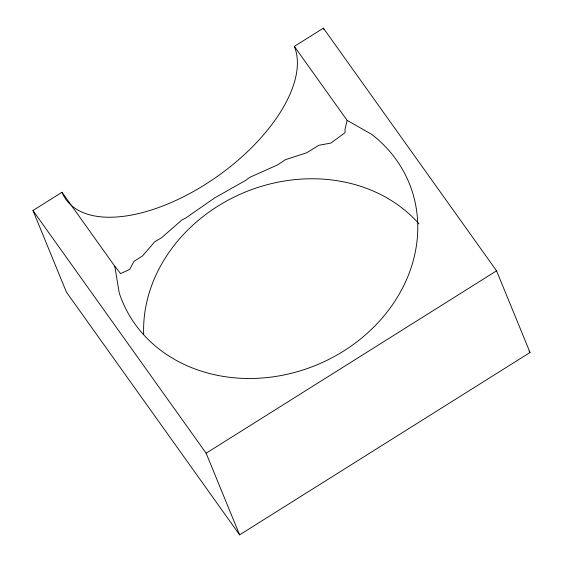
<?xml version="1.0" encoding="UTF-8"?>
<svg xmlns="http://www.w3.org/2000/svg" width="563" height="563" viewBox="0 0 563 563"><rect width="100%" height="100%" fill="white"/><g stroke="black" fill="none" stroke-linecap="round" stroke-linejoin="round"><path stroke-width="0.84" d="M294.336 46.384L347.125 120.362L345.07 128.969L345.049 132.671L330.882 143.072L318.785 145.296L306.905 152.686L285.392 159.709L277.622 164.889L249.691 177.38L245.996 180.202L214.482 198L185.86 217.958L182.039 219.859L161.454 237.839L154.705 241.773L142.615 255.848L133.959 261.359L129.673 269.417L120.623 273.59L114.789 266.257L62 192.279L32.957 210.513L66.448 292.169L239.62 534.85L530.043 352.487L496.552 270.831L323.38 28.15L294.336 46.384A137.879 69.207 -35.5 0 1 204.96 184.657A137.879 69.207 -35.5 0 1 62 192.279M239.62 534.85L206.128 453.201L496.552 270.831M347.125 120.362L371.686 134.353A155.114 133.241 -22.3 0 1 343.55 351.094A155.114 133.241 -22.3 0 1 119.215 292.887L114.789 266.257M529.023 351.052L530.043 352.487M32.957 210.513L206.128 453.201M323.38 28.15L324.042 29.769M143.685 334.471A155.114 133.241 -22.3 0 1 246.425 191.603A155.114 133.241 -22.3 0 1 418.992 223.905"/></g></svg>
